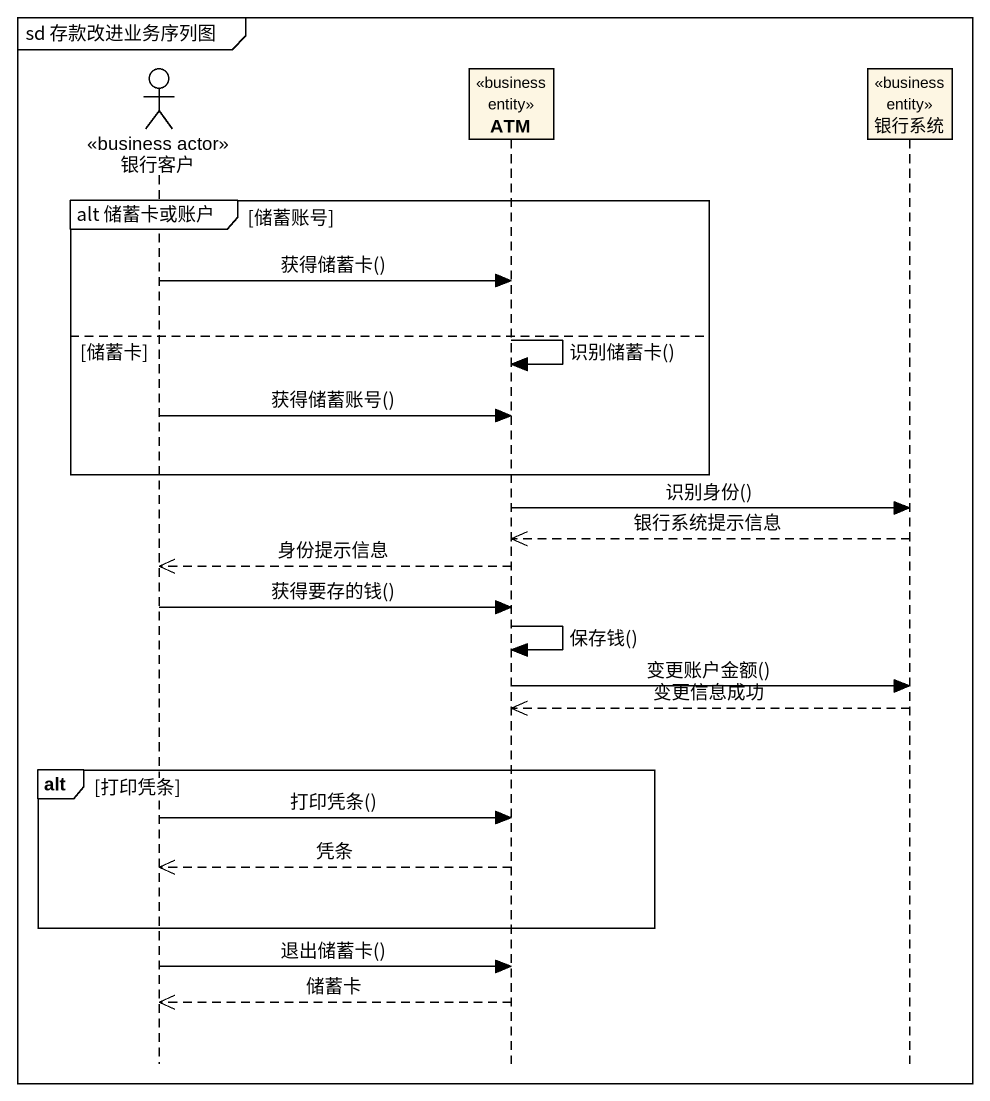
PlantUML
@startuml
mainframe sd 存款改进业务序列图
hide footbox
actor 银行客户 <<business actor>>
participant ATM <<business entity>>
participant 银行系统 <<business entity>>

group alt 储蓄卡或账户 [储蓄账号]
  银行客户 -> ATM : 获得储蓄卡()
else 储蓄卡
  ATM -> ATM : 识别储蓄卡()
  银行客户 -> ATM : 获得储蓄账号()
end
ATM -> 银行系统 : 识别身份()
银行系统 -->> ATM : 银行系统提示信息
ATM -->> 银行客户 : 身份提示信息
银行客户 -> ATM : 获得要存的钱()
ATM -> ATM : 保存钱()
ATM -> 银行系统 : 变更账户金额()
银行系统 -->> ATM : 变更信息成功
alt 打印凭条
  银行客户 -> ATM : 打印凭条()
  ATM -->> 银行客户 : 凭条
end
银行客户 -> ATM : 退出储蓄卡()
ATM -->> 银行客户 : 储蓄卡
@enduml
